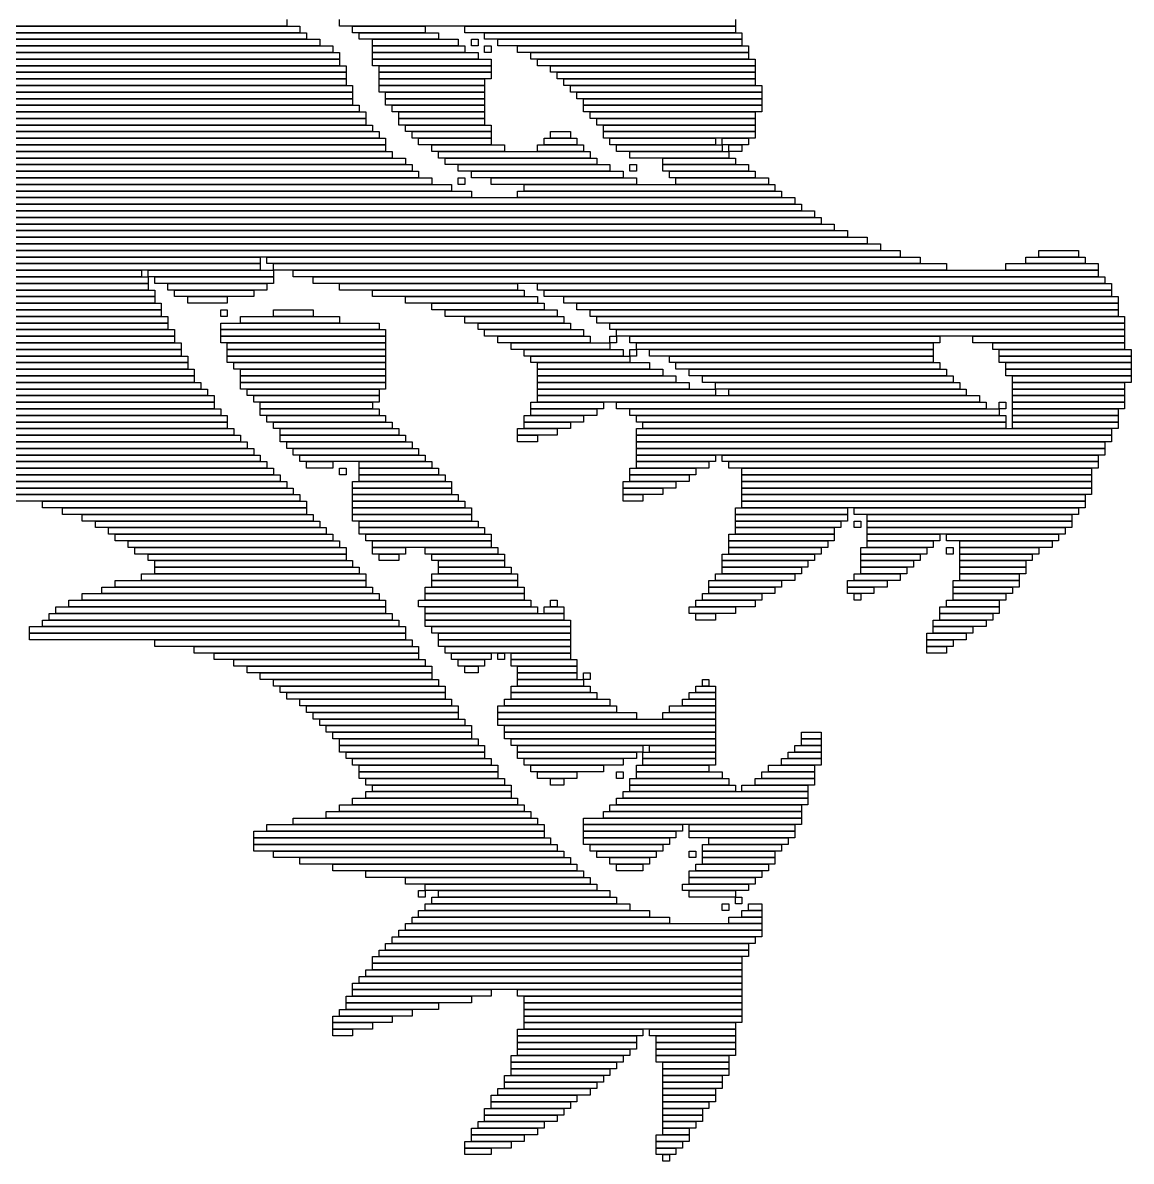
# Model space of a CAD drawing. Extents: x 343 to 660, y 321 to 684.
# Drawn here: x 492 to 660, y 341 to 513.5 of the extents above; entities that cross this region are included whole.
import ezdxf

# ---------------------------------------------------------------- set-up
doc = ezdxf.new("R2010")
doc.units = 0

msp = doc.modelspace()

# ---------------------------------------------------------------- linework, layer by layer
for p, q in [((532, 513), (442, 513)), ((446, 513), (534, 513)), ((532, 514), (532, 513)), ((534, 513), (534, 512)), ((540, 513), (540, 514)), ((600, 513), (540, 513)), ((542, 513), (553, 513)), ((542, 512), (542, 513)), ((553, 513), (553, 512)), ((559, 513), (600, 513)), ((559, 512), (559, 513)), ((600, 514), (600, 513)), ((600, 513), (600, 512)), ((534, 512), (446, 512)), ((450, 512), (535, 512)), ((535, 511), (450, 511)), ((454, 511), (537, 511)), ((535, 512), (535, 511)), ((537, 511), (537, 510)), ((553, 512), (542, 512)), ((543, 512), (555, 512)), ((543, 511), (543, 512)), ((555, 511), (543, 511)), ((545, 511), (558, 511)), ((545, 510), (545, 511)), ((555, 512), (555, 511)), ((558, 511), (558, 510)), ((600, 512), (559, 512)), ((560, 511), (561, 511)), ((560, 510), (560, 511)), ((561, 511), (561, 510)), ((562, 512), (601, 512)), ((562, 511), (562, 512)), ((601, 511), (562, 511)), ((564, 511), (601, 511)), ((564, 510), (564, 511)), ((601, 512), (601, 511)), ((601, 511), (601, 510)), ((537, 510), (454, 510)), ((457, 510), (539, 510)), ((539, 509), (457, 509)), ((460, 509), (540, 509)), ((539, 510), (539, 509)), ((540, 509), (540, 508)), ((558, 510), (545, 510)), ((545, 510), (559, 510)), ((545, 509), (545, 510)), ((559, 509), (545, 509)), ((545, 509), (561, 509)), ((545, 508), (545, 509)), ((559, 510), (559, 509)), ((561, 510), (560, 510)), ((561, 509), (561, 508)), ((562, 510), (563, 510)), ((562, 509), (562, 510)), ((563, 509), (562, 509)), ((563, 510), (563, 509)), ((601, 510), (564, 510)), ((567, 510), (602, 510)), ((567, 509), (567, 510)), ((602, 509), (567, 509)), ((569, 509), (602, 509)), ((569, 508), (569, 509)), ((602, 510), (602, 509)), ((602, 509), (602, 508)), ((540, 508), (460, 508)), ((463, 508), (540, 508)), ((540, 508), (540, 507)), ((561, 508), (545, 508)), ((545, 508), (563, 508)), ((545, 507), (545, 508)), ((563, 508), (563, 507)), ((602, 508), (569, 508)), ((570, 508), (603, 508)), ((570, 507), (570, 508)), ((603, 508), (603, 507)), ((540, 507), (463, 507)), ((465, 507), (541, 507)), ((541, 506), (465, 506)), ((467, 506), (541, 506)), ((541, 507), (541, 506)), ((541, 506), (541, 505)), ((563, 507), (545, 507)), ((546, 507), (563, 507)), ((546, 506), (546, 507)), ((563, 506), (546, 506)), ((546, 506), (563, 506)), ((546, 505), (546, 506)), ((563, 507), (563, 506)), ((563, 506), (563, 505)), ((603, 507), (570, 507)), ((572, 507), (603, 507)), ((572, 506), (572, 507)), ((603, 506), (572, 506)), ((573, 506), (603, 506)), ((573, 505), (573, 506)), ((603, 507), (603, 506)), ((603, 506), (603, 505)), ((541, 505), (467, 505)), ((469, 505), (541, 505)), ((541, 504), (469, 504)), ((470, 504), (542, 504)), ((541, 505), (541, 504)), ((542, 504), (542, 503)), ((563, 505), (546, 505)), ((546, 505), (562, 505)), ((546, 504), (546, 505)), ((562, 504), (546, 504)), ((546, 504), (562, 504)), ((546, 503), (546, 504)), ((562, 505), (562, 504)), ((562, 504), (562, 503)), ((603, 505), (573, 505)), ((574, 505), (603, 505)), ((574, 504), (574, 505)), ((603, 504), (574, 504)), ((575, 504), (604, 504)), ((575, 503), (575, 504)), ((603, 505), (603, 504)), ((604, 504), (604, 503)), ((542, 503), (470, 503)), ((472, 503), (542, 503)), ((542, 502), (472, 502)), ((473, 502), (542, 502)), ((542, 503), (542, 502)), ((542, 502), (542, 501)), ((562, 503), (546, 503)), ((547, 503), (562, 503)), ((547, 502), (547, 503)), ((562, 502), (547, 502)), ((547, 502), (562, 502)), ((547, 501), (547, 502)), ((562, 503), (562, 502)), ((562, 502), (562, 501)), ((604, 503), (575, 503)), ((576, 503), (604, 503)), ((576, 502), (576, 503)), ((604, 502), (576, 502)), ((577, 502), (604, 502)), ((577, 501), (577, 502)), ((604, 503), (604, 502)), ((604, 502), (604, 501)), ((452, 501), (543, 501)), ((542, 501), (473, 501)), ((543, 501), (543, 500)), ((562, 501), (547, 501)), ((548, 501), (562, 501)), ((548, 500), (548, 501)), ((562, 501), (562, 500)), ((604, 501), (577, 501)), ((577, 501), (604, 501)), ((577, 500), (577, 501)), ((604, 501), (604, 500)), ((444, 499), (544, 499)), ((447, 500), (544, 500)), ((544, 499), (447, 499)), ((543, 500), (452, 500)), ((544, 500), (544, 499)), ((544, 499), (544, 498)), ((562, 500), (548, 500)), ((549, 500), (562, 500)), ((549, 499), (549, 500)), ((562, 499), (549, 499)), ((549, 499), (562, 499)), ((549, 498), (549, 499)), ((562, 500), (562, 499)), ((562, 499), (562, 498)), ((604, 500), (577, 500)), ((578, 500), (603, 500)), ((578, 499), (578, 500)), ((603, 499), (578, 499)), ((579, 499), (603, 499)), ((579, 498), (579, 499)), ((603, 500), (603, 499)), ((603, 499), (603, 498)), ((417, 497), (546, 497)), ((436, 498), (545, 498)), ((545, 497), (436, 497)), ((544, 498), (444, 498)), ((545, 498), (545, 497)), ((546, 497), (546, 496)), ((562, 498), (549, 498)), ((550, 498), (563, 498)), ((550, 497), (550, 498)), ((563, 497), (550, 497)), ((551, 497), (563, 497)), ((551, 496), (551, 497)), ((563, 498), (563, 497)), ((563, 497), (563, 496)), ((572, 497), (575, 497)), ((572, 496), (572, 497)), ((575, 497), (575, 496)), ((603, 498), (579, 498)), ((580, 498), (603, 498)), ((580, 497), (580, 498)), ((603, 497), (580, 497)), ((580, 497), (603, 497)), ((580, 496), (580, 497)), ((603, 498), (603, 497)), ((603, 497), (603, 496)), ((546, 496), (417, 496)), ((417, 496), (547, 496)), ((547, 496), (547, 495)), ((563, 496), (551, 496)), ((552, 496), (563, 496)), ((552, 495), (552, 496)), ((563, 496), (563, 495)), ((571, 496), (576, 496)), ((571, 495), (571, 496)), ((575, 496), (572, 496)), ((576, 496), (576, 495)), ((603, 496), (580, 496)), ((581, 496), (597, 496)), ((581, 495), (581, 496)), ((597, 496), (597, 495)), ((598, 496), (602, 496)), ((598, 495), (598, 496)), ((602, 496), (602, 495)), ((547, 495), (417, 495)), ((418, 495), (547, 495)), ((547, 494), (418, 494)), ((420, 494), (548, 494)), ((547, 495), (547, 494)), ((548, 494), (548, 493)), ((563, 495), (552, 495)), ((554, 495), (565, 495)), ((554, 494), (554, 495)), ((565, 494), (554, 494)), ((555, 494), (578, 494)), ((555, 493), (555, 494)), ((565, 495), (565, 494)), ((570, 495), (577, 495)), ((570, 494), (570, 495)), ((577, 494), (570, 494)), ((576, 495), (571, 495)), ((577, 495), (577, 494)), ((578, 494), (578, 493)), ((597, 495), (581, 495)), ((582, 495), (598, 495)), ((582, 494), (582, 495)), ((598, 494), (582, 494)), ((584, 494), (599, 494)), ((584, 493), (584, 494)), ((602, 495), (598, 495)), ((598, 495), (598, 494)), ((599, 495), (601, 495)), ((599, 494), (599, 495)), ((601, 494), (599, 494)), ((599, 494), (599, 493)), ((601, 495), (601, 494)), ((548, 493), (420, 493)), ((423, 493), (550, 493)), ((550, 492), (423, 492)), ((425, 492), (551, 492)), ((550, 493), (550, 492)), ((551, 492), (551, 491)), ((578, 493), (555, 493)), ((556, 493), (579, 493)), ((556, 492), (556, 493)), ((579, 492), (556, 492)), ((558, 492), (581, 492)), ((558, 491), (558, 492)), ((579, 493), (579, 492)), ((581, 492), (581, 491)), ((599, 493), (584, 493)), ((584, 492), (585, 492)), ((584, 491), (584, 492)), ((585, 492), (585, 491)), ((589, 493), (600, 493)), ((589, 492), (589, 493)), ((600, 492), (589, 492)), ((589, 492), (602, 492)), ((589, 491), (589, 492)), ((600, 493), (600, 492)), ((602, 492), (602, 491)), ((551, 491), (425, 491)), ((427, 491), (552, 491)), ((552, 490), (427, 490)), ((429, 490), (554, 490)), ((552, 491), (552, 490)), ((554, 490), (554, 489)), ((581, 491), (558, 491)), ((558, 490), (559, 490)), ((558, 489), (558, 490)), ((559, 490), (559, 489)), ((560, 491), (583, 491)), ((560, 490), (560, 491)), ((583, 490), (560, 490)), ((563, 490), (585, 490)), ((563, 489), (563, 490)), ((583, 491), (583, 490)), ((585, 491), (584, 491)), ((585, 490), (585, 489)), ((602, 491), (589, 491)), ((590, 491), (603, 491)), ((590, 490), (590, 491)), ((603, 490), (590, 490)), ((591, 490), (605, 490)), ((591, 489), (591, 490)), ((603, 491), (603, 490)), ((605, 490), (605, 489)), ((554, 489), (429, 489)), ((431, 489), (557, 489)), ((557, 489), (557, 488)), ((559, 489), (558, 489)), ((585, 489), (563, 489)), ((568, 489), (606, 489)), ((568, 488), (568, 489)), ((605, 489), (591, 489)), ((606, 489), (606, 488)), ((557, 488), (431, 488)), ((434, 488), (560, 488)), ((560, 487), (434, 487)), ((438, 487), (609, 487)), ((560, 488), (560, 487)), ((567, 488), (607, 488)), ((567, 487), (567, 488)), ((607, 487), (567, 487)), ((606, 488), (568, 488)), ((607, 488), (607, 487)), ((609, 487), (609, 486)), ((609, 486), (438, 486)), ((442, 486), (610, 486)), ((610, 485), (442, 485)), ((457, 485), (612, 485)), ((610, 486), (610, 485)), ((612, 485), (612, 484)), ((612, 484), (457, 484)), ((464, 484), (613, 484)), ((613, 483), (464, 483)), ((467, 483), (615, 483)), ((613, 484), (613, 483)), ((615, 483), (615, 482)), ((615, 482), (467, 482)), ((469, 482), (617, 482)), ((617, 482), (617, 481)), ((617, 481), (469, 481)), ((471, 481), (620, 481)), ((620, 480), (471, 480)), ((473, 480), (622, 480)), ((620, 481), (620, 480)), ((622, 480), (622, 479)), ((464, 478), (528, 478)), ((470, 479), (625, 479)), ((625, 478), (470, 478)), ((622, 479), (473, 479)), ((528, 478), (528, 477)), ((529, 478), (628, 478)), ((529, 477), (529, 478)), ((625, 479), (625, 478)), ((628, 478), (628, 477)), ((644, 478), (653, 478)), ((644, 477), (644, 478)), ((646, 479), (652, 479)), ((646, 478), (646, 479)), ((652, 478), (646, 478)), ((652, 479), (652, 478)), ((653, 478), (653, 477)), ((462, 477), (528, 477)), ((528, 477), (464, 477)), ((528, 477), (528, 476)), ((628, 477), (529, 477)), ((530, 477), (632, 477)), ((530, 476), (530, 477)), ((632, 477), (632, 476)), ((641, 477), (655, 477)), ((641, 476), (641, 477)), ((653, 477), (644, 477)), ((655, 477), (655, 476)), ((454, 475), (511, 475)), ((458, 476), (510, 476)), ((510, 475), (458, 475)), ((528, 476), (462, 476)), ((510, 476), (510, 475)), ((511, 476), (530, 476)), ((511, 475), (511, 476)), ((530, 475), (511, 475)), ((511, 475), (511, 474)), ((512, 475), (530, 475)), ((512, 474), (512, 475)), ((632, 476), (530, 476)), ((530, 476), (530, 475)), ((530, 475), (530, 474)), ((533, 476), (655, 476)), ((533, 475), (533, 476)), ((655, 475), (533, 475)), ((536, 475), (656, 475)), ((536, 474), (536, 475)), ((655, 476), (641, 476)), ((655, 476), (655, 475)), ((656, 475), (656, 474)), ((449, 473), (512, 473)), ((451, 474), (511, 474)), ((511, 473), (451, 473)), ((511, 474), (454, 474)), ((511, 474), (511, 473)), ((530, 474), (512, 474)), ((512, 473), (512, 472)), ((514, 474), (529, 474)), ((514, 473), (514, 474)), ((529, 473), (514, 473)), ((515, 473), (527, 473)), ((515, 472), (515, 473)), ((527, 473), (527, 472)), ((529, 474), (529, 473)), ((656, 474), (536, 474)), ((540, 474), (567, 474)), ((540, 473), (540, 474)), ((567, 473), (540, 473)), ((545, 473), (568, 473)), ((545, 472), (545, 473)), ((567, 474), (567, 473)), ((568, 473), (568, 472)), ((570, 474), (657, 474)), ((570, 473), (570, 474)), ((657, 473), (570, 473)), ((571, 473), (657, 473)), ((571, 472), (571, 473)), ((657, 474), (657, 473)), ((657, 473), (657, 472)), ((446, 471), (513, 471)), ((448, 472), (512, 472)), ((512, 471), (448, 471)), ((512, 472), (449, 472)), ((512, 472), (512, 471)), ((513, 471), (513, 470)), ((527, 472), (515, 472)), ((517, 472), (523, 472)), ((517, 471), (517, 472)), ((523, 471), (517, 471)), ((523, 472), (523, 471)), ((568, 472), (545, 472)), ((550, 472), (570, 472)), ((550, 471), (550, 472)), ((570, 471), (550, 471)), ((554, 471), (571, 471)), ((554, 470), (554, 471)), ((570, 472), (570, 471)), ((657, 472), (571, 472)), ((571, 471), (571, 470)), ((574, 472), (658, 472)), ((574, 471), (574, 472)), ((658, 471), (574, 471)), ((576, 471), (658, 471)), ((576, 470), (576, 471)), ((658, 472), (658, 471)), ((658, 471), (658, 470)), ((444, 470), (513, 470)), ((513, 470), (446, 470)), ((513, 470), (513, 469)), ((522, 470), (523, 470)), ((522, 469), (522, 470)), ((523, 470), (523, 469)), ((530, 470), (536, 470)), ((530, 469), (530, 470)), ((536, 470), (536, 469)), ((571, 470), (554, 470)), ((556, 470), (573, 470)), ((556, 469), (556, 470)), ((573, 470), (573, 469)), ((658, 470), (576, 470)), ((578, 470), (658, 470)), ((578, 469), (578, 470)), ((658, 470), (658, 469)), ((441, 468), (514, 468)), ((443, 469), (514, 469)), ((514, 468), (443, 468)), ((513, 469), (444, 469)), ((514, 469), (514, 468)), ((514, 468), (514, 467)), ((523, 469), (522, 469)), ((522, 468), (546, 468)), ((522, 467), (522, 468)), ((525, 469), (540, 469)), ((525, 468), (525, 469)), ((540, 468), (525, 468)), ((536, 469), (530, 469)), ((540, 469), (540, 468)), ((546, 468), (546, 467)), ((573, 469), (556, 469)), ((559, 469), (574, 469)), ((559, 468), (559, 469)), ((574, 468), (559, 468)), ((561, 468), (575, 468)), ((561, 467), (561, 468)), ((574, 469), (574, 468)), ((575, 468), (575, 467)), ((658, 469), (578, 469)), ((579, 469), (659, 469)), ((579, 468), (579, 469)), ((659, 468), (579, 468)), ((581, 468), (659, 468)), ((581, 467), (581, 468)), ((659, 469), (659, 468)), ((659, 468), (659, 467)), ((439, 466), (515, 466)), ((440, 467), (515, 467)), ((515, 466), (440, 466)), ((514, 467), (441, 467)), ((515, 467), (515, 466)), ((515, 466), (515, 465)), ((546, 467), (522, 467)), ((522, 467), (547, 467)), ((522, 466), (522, 467)), ((547, 466), (522, 466)), ((522, 466), (547, 466)), ((522, 465), (522, 466)), ((547, 467), (547, 466)), ((547, 466), (547, 465)), ((575, 467), (561, 467)), ((562, 467), (577, 467)), ((562, 466), (562, 467)), ((577, 466), (562, 466)), ((564, 466), (578, 466)), ((564, 465), (564, 466)), ((577, 467), (577, 466)), ((578, 466), (578, 465)), ((659, 467), (581, 467)), ((581, 466), (582, 466)), ((581, 465), (581, 466)), ((582, 467), (659, 467)), ((582, 466), (582, 467)), ((659, 466), (582, 466)), ((582, 466), (582, 465)), ((584, 466), (631, 466)), ((584, 465), (584, 466)), ((631, 466), (631, 465)), ((636, 466), (659, 466)), ((636, 465), (636, 466)), ((659, 467), (659, 466)), ((659, 466), (659, 465)), ((438, 465), (516, 465)), ((515, 465), (439, 465)), ((516, 465), (516, 464)), ((547, 465), (522, 465)), ((523, 465), (547, 465)), ((523, 464), (523, 465)), ((547, 465), (547, 464)), ((578, 465), (564, 465)), ((566, 465), (581, 465)), ((566, 464), (566, 465)), ((582, 465), (581, 465)), ((581, 465), (581, 464)), ((631, 465), (584, 465)), ((585, 465), (630, 465)), ((585, 464), (585, 465)), ((630, 465), (630, 464)), ((659, 465), (636, 465)), ((639, 465), (659, 465)), ((639, 464), (639, 465)), ((659, 465), (659, 464)), ((437, 464), (516, 464)), ((516, 463), (437, 463)), ((516, 464), (438, 464)), ((464, 463), (517, 463)), ((516, 464), (516, 463)), ((517, 463), (517, 462)), ((547, 464), (523, 464)), ((523, 464), (547, 464)), ((523, 463), (523, 464)), ((547, 463), (523, 463)), ((523, 463), (547, 463)), ((523, 462), (523, 463)), ((547, 464), (547, 463)), ((547, 463), (547, 462)), ((581, 464), (566, 464)), ((568, 464), (583, 464)), ((568, 463), (568, 464)), ((583, 463), (568, 463)), ((569, 463), (584, 463)), ((569, 462), (569, 463)), ((583, 464), (583, 463)), ((584, 464), (585, 464)), ((584, 463), (584, 464)), ((585, 463), (584, 463)), ((584, 463), (584, 462)), ((630, 464), (585, 464)), ((585, 464), (585, 463)), ((587, 464), (630, 464)), ((587, 463), (587, 464)), ((630, 463), (587, 463)), ((590, 463), (630, 463)), ((590, 462), (590, 463)), ((630, 464), (630, 463)), ((630, 463), (630, 462)), ((659, 464), (639, 464)), ((640, 464), (660, 464)), ((640, 463), (640, 464)), ((660, 463), (640, 463)), ((640, 463), (660, 463)), ((640, 462), (640, 463)), ((660, 464), (660, 463)), ((660, 463), (660, 462)), ((517, 462), (464, 462)), ((471, 462), (517, 462)), ((517, 461), (471, 461)), ((474, 461), (518, 461)), ((517, 462), (517, 461)), ((518, 461), (518, 460)), ((547, 462), (523, 462)), ((524, 462), (547, 462)), ((524, 461), (524, 462)), ((547, 461), (524, 461)), ((525, 461), (547, 461)), ((525, 460), (525, 461)), ((547, 462), (547, 461)), ((547, 461), (547, 460)), ((584, 462), (569, 462)), ((570, 462), (587, 462)), ((570, 461), (570, 462)), ((587, 461), (570, 461)), ((570, 461), (589, 461)), ((570, 460), (570, 461)), ((587, 462), (587, 461)), ((589, 461), (589, 460)), ((630, 462), (590, 462)), ((591, 462), (631, 462)), ((591, 461), (591, 462)), ((631, 461), (591, 461)), ((593, 461), (632, 461)), ((593, 460), (593, 461)), ((631, 462), (631, 461)), ((632, 461), (632, 460)), ((660, 462), (640, 462)), ((641, 462), (660, 462)), ((641, 461), (641, 462)), ((660, 461), (641, 461)), ((641, 461), (660, 461)), ((641, 460), (641, 461)), ((660, 462), (660, 461)), ((660, 461), (660, 460)), ((518, 460), (474, 460)), ((477, 460), (518, 460)), ((518, 459), (477, 459)), ((479, 459), (519, 459)), ((518, 460), (518, 459)), ((519, 459), (519, 458)), ((547, 460), (525, 460)), ((525, 460), (547, 460)), ((525, 459), (525, 460)), ((547, 459), (525, 459)), ((525, 459), (547, 459)), ((525, 458), (525, 459)), ((547, 460), (547, 459)), ((547, 459), (547, 458)), ((589, 460), (570, 460)), ((570, 460), (591, 460)), ((570, 459), (570, 460)), ((591, 459), (570, 459)), ((570, 459), (593, 459)), ((570, 458), (570, 459)), ((591, 460), (591, 459)), ((632, 460), (593, 460)), ((593, 459), (593, 458)), ((595, 460), (633, 460)), ((595, 459), (595, 460)), ((633, 459), (595, 459)), ((597, 459), (634, 459)), ((597, 458), (597, 459)), ((633, 460), (633, 459)), ((634, 459), (634, 458)), ((660, 460), (641, 460)), ((642, 460), (660, 460)), ((642, 459), (642, 460)), ((660, 459), (642, 459)), ((642, 459), (659, 459)), ((642, 458), (642, 459)), ((659, 459), (659, 458)), ((660, 460), (660, 459)), ((519, 458), (479, 458)), ((481, 458), (520, 458)), ((520, 458), (520, 457)), ((547, 458), (525, 458)), ((526, 458), (546, 458)), ((526, 457), (526, 458)), ((546, 458), (546, 457)), ((593, 458), (570, 458)), ((570, 458), (597, 458)), ((570, 457), (570, 458)), ((634, 458), (597, 458)), ((597, 458), (597, 457)), ((599, 458), (635, 458)), ((599, 457), (599, 458)), ((635, 458), (635, 457)), ((659, 458), (642, 458)), ((642, 458), (659, 458)), ((642, 457), (642, 458)), ((659, 458), (659, 457)), ((476, 456), (521, 456)), ((479, 457), (521, 457)), ((521, 456), (479, 456)), ((520, 457), (481, 457)), ((521, 457), (521, 456)), ((521, 456), (521, 455)), ((546, 457), (526, 457)), ((527, 457), (546, 457)), ((527, 456), (527, 457)), ((546, 456), (527, 456)), ((528, 456), (545, 456)), ((528, 455), (528, 456)), ((545, 456), (545, 455)), ((546, 457), (546, 456)), ((569, 456), (580, 456)), ((569, 455), (569, 456)), ((597, 457), (570, 457)), ((570, 457), (637, 457)), ((570, 456), (570, 457)), ((637, 456), (570, 456)), ((580, 456), (580, 455)), ((582, 456), (638, 456)), ((582, 455), (582, 456)), ((635, 457), (599, 457)), ((637, 457), (637, 456)), ((638, 456), (638, 455)), ((640, 456), (641, 456)), ((640, 455), (640, 456)), ((641, 456), (641, 455)), ((659, 457), (642, 457)), ((642, 457), (659, 457)), ((642, 456), (642, 457)), ((659, 456), (642, 456)), ((642, 456), (659, 456)), ((642, 455), (642, 456)), ((659, 457), (659, 456)), ((659, 456), (659, 455)), ((473, 454), (523, 454)), ((475, 455), (522, 455)), ((522, 454), (475, 454)), ((521, 455), (476, 455)), ((522, 455), (522, 454)), ((523, 454), (523, 453)), ((545, 455), (528, 455)), ((528, 455), (546, 455)), ((528, 454), (528, 455)), ((546, 454), (528, 454)), ((529, 454), (547, 454)), ((529, 453), (529, 454)), ((546, 455), (546, 454)), ((547, 454), (547, 453)), ((568, 454), (577, 454)), ((568, 453), (568, 454)), ((580, 455), (569, 455)), ((569, 455), (579, 455)), ((569, 454), (569, 455)), ((579, 454), (569, 454)), ((577, 454), (577, 453)), ((579, 455), (579, 454)), ((638, 455), (582, 455)), ((584, 455), (640, 455)), ((584, 454), (584, 455)), ((640, 454), (584, 454)), ((585, 454), (641, 454)), ((585, 453), (585, 454)), ((641, 455), (640, 455)), ((640, 455), (640, 454)), ((641, 454), (641, 453)), ((659, 455), (642, 455)), ((642, 455), (658, 455)), ((642, 454), (642, 455)), ((658, 454), (642, 454)), ((642, 454), (658, 454)), ((642, 453), (642, 454)), ((658, 455), (658, 454)), ((658, 454), (658, 453)), ((470, 452), (524, 452)), ((472, 453), (523, 453)), ((523, 452), (472, 452)), ((523, 453), (473, 453)), ((523, 453), (523, 452)), ((524, 452), (524, 451)), ((547, 453), (529, 453)), ((530, 453), (548, 453)), ((530, 452), (530, 453)), ((548, 452), (530, 452)), ((531, 452), (549, 452)), ((531, 451), (531, 452)), ((548, 453), (548, 452)), ((549, 452), (549, 451)), ((567, 452), (573, 452)), ((567, 451), (567, 452)), ((577, 453), (568, 453)), ((568, 453), (575, 453)), ((568, 452), (568, 453)), ((575, 452), (568, 452)), ((573, 452), (573, 451)), ((575, 453), (575, 452)), ((641, 453), (585, 453)), ((585, 452), (657, 452)), ((585, 451), (585, 452)), ((586, 453), (641, 453)), ((586, 452), (586, 453)), ((641, 452), (586, 452)), ((641, 453), (641, 452)), ((658, 453), (642, 453)), ((642, 453), (658, 453)), ((642, 452), (642, 453)), ((658, 452), (642, 452)), ((657, 452), (657, 451)), ((658, 453), (658, 452)), ((469, 451), (525, 451)), ((524, 451), (470, 451)), ((525, 451), (525, 450)), ((549, 451), (531, 451)), ((531, 451), (550, 451)), ((531, 450), (531, 451)), ((550, 451), (550, 450)), ((573, 451), (567, 451)), ((567, 451), (570, 451)), ((567, 450), (567, 451)), ((570, 451), (570, 450)), ((657, 451), (585, 451)), ((585, 451), (657, 451)), ((585, 450), (585, 451)), ((657, 451), (657, 450)), ((466, 449), (527, 449)), ((467, 450), (526, 450)), ((526, 449), (467, 449)), ((525, 450), (469, 450)), ((526, 450), (526, 449)), ((527, 449), (527, 448)), ((550, 450), (531, 450)), ((532, 450), (551, 450)), ((532, 449), (532, 450)), ((551, 449), (532, 449)), ((533, 449), (552, 449)), ((533, 448), (533, 449)), ((551, 450), (551, 449)), ((552, 449), (552, 448)), ((570, 450), (567, 450)), ((657, 450), (585, 450)), ((585, 450), (656, 450)), ((585, 449), (585, 450)), ((656, 449), (585, 449)), ((585, 449), (656, 449)), ((585, 448), (585, 449)), ((656, 450), (656, 449)), ((656, 449), (656, 448)), ((465, 448), (528, 448)), ((528, 447), (465, 447)), ((465, 447), (529, 447)), ((527, 448), (466, 448)), ((528, 448), (528, 447)), ((529, 447), (529, 446)), ((552, 448), (533, 448)), ((534, 448), (553, 448)), ((534, 447), (534, 448)), ((553, 447), (534, 447)), ((535, 447), (539, 447)), ((535, 446), (535, 447)), ((539, 447), (539, 446)), ((543, 447), (554, 447)), ((543, 446), (543, 447)), ((553, 448), (553, 447)), ((554, 447), (554, 446)), ((656, 448), (585, 448)), ((585, 448), (597, 448)), ((585, 447), (585, 448)), ((597, 447), (585, 447)), ((585, 447), (596, 447)), ((585, 446), (585, 447)), ((596, 447), (596, 446)), ((597, 448), (597, 447)), ((598, 448), (655, 448)), ((598, 447), (598, 448)), ((655, 447), (598, 447)), ((599, 447), (655, 447)), ((599, 446), (599, 447)), ((655, 448), (655, 447)), ((655, 447), (655, 446)), ((464, 446), (530, 446)), ((529, 446), (465, 446)), ((530, 446), (530, 445)), ((539, 446), (535, 446)), ((540, 446), (541, 446)), ((540, 445), (540, 446)), ((541, 446), (541, 445)), ((554, 446), (543, 446)), ((543, 446), (555, 446)), ((543, 445), (543, 446)), ((555, 446), (555, 445)), ((584, 446), (594, 446)), ((584, 445), (584, 446)), ((596, 446), (585, 446)), ((594, 446), (594, 445)), ((655, 446), (599, 446)), ((601, 446), (654, 446)), ((601, 445), (601, 446)), ((654, 446), (654, 445)), ((462, 444), (532, 444)), ((463, 445), (531, 445)), ((531, 444), (463, 444)), ((530, 445), (464, 445)), ((531, 445), (531, 444)), ((532, 444), (532, 443)), ((541, 445), (540, 445)), ((542, 444), (557, 444)), ((542, 443), (542, 444)), ((555, 445), (543, 445)), ((543, 445), (556, 445)), ((543, 444), (543, 445)), ((556, 444), (543, 444)), ((556, 445), (556, 444)), ((557, 444), (557, 443)), ((583, 444), (591, 444)), ((583, 443), (583, 444)), ((594, 445), (584, 445)), ((584, 445), (593, 445)), ((584, 444), (584, 445)), ((593, 444), (584, 444)), ((591, 444), (591, 443)), ((593, 445), (593, 444)), ((654, 445), (601, 445)), ((601, 445), (654, 445)), ((601, 444), (601, 445)), ((654, 444), (601, 444)), ((601, 444), (654, 444)), ((601, 443), (601, 444)), ((654, 445), (654, 444)), ((654, 444), (654, 443)), ((532, 443), (462, 443)), ((462, 443), (533, 443)), ((533, 442), (462, 442)), ((491, 442), (534, 442)), ((533, 443), (533, 442)), ((534, 442), (534, 441)), ((557, 443), (542, 443)), ((542, 443), (557, 443)), ((542, 442), (542, 443)), ((557, 442), (542, 442)), ((542, 442), (558, 442)), ((542, 441), (542, 442)), ((557, 443), (557, 442)), ((558, 442), (558, 441)), ((591, 443), (583, 443)), ((583, 443), (589, 443)), ((583, 442), (583, 443)), ((589, 442), (583, 442)), ((583, 442), (586, 442)), ((583, 441), (583, 442)), ((586, 442), (586, 441)), ((589, 443), (589, 442)), ((654, 443), (601, 443)), ((601, 443), (654, 443)), ((601, 442), (601, 443)), ((654, 442), (601, 442)), ((601, 442), (653, 442)), ((601, 441), (601, 442)), ((653, 442), (653, 441)), ((654, 443), (654, 442)), ((534, 441), (491, 441)), ((495, 441), (535, 441)), ((495, 440), (495, 441)), ((535, 440), (495, 440)), ((498, 440), (535, 440)), ((498, 439), (498, 440)), ((535, 441), (535, 440)), ((535, 440), (535, 439)), ((558, 441), (542, 441)), ((542, 441), (559, 441)), ((542, 440), (542, 441)), ((559, 440), (542, 440)), ((542, 440), (560, 440)), ((542, 439), (542, 440)), ((559, 441), (559, 440)), ((560, 440), (560, 439)), ((586, 441), (583, 441)), ((600, 440), (617, 440)), ((600, 439), (600, 440)), ((653, 441), (601, 441)), ((601, 441), (653, 441)), ((601, 440), (601, 441)), ((653, 440), (601, 440)), ((617, 440), (617, 439)), ((618, 440), (652, 440)), ((618, 439), (618, 440)), ((652, 440), (652, 439)), ((653, 441), (653, 440)), ((535, 439), (498, 439)), ((501, 439), (536, 439)), ((501, 438), (501, 439)), ((536, 439), (536, 438)), ((560, 439), (542, 439)), ((542, 439), (560, 439)), ((542, 438), (542, 439)), ((560, 439), (560, 438)), ((617, 439), (600, 439)), ((600, 439), (617, 439)), ((600, 438), (600, 439)), ((617, 439), (617, 438)), ((652, 439), (618, 439)), ((620, 439), (651, 439)), ((620, 438), (620, 439)), ((651, 439), (651, 438)), ((536, 438), (501, 438)), ((503, 438), (537, 438)), ((503, 437), (503, 438)), ((537, 437), (503, 437)), ((505, 437), (538, 437)), ((505, 436), (505, 437)), ((537, 438), (537, 437)), ((538, 437), (538, 436)), ((560, 438), (542, 438)), ((543, 438), (561, 438)), ((543, 437), (543, 438)), ((561, 437), (543, 437)), ((543, 437), (562, 437)), ((543, 436), (543, 437)), ((561, 438), (561, 437)), ((562, 437), (562, 436)), ((617, 438), (600, 438)), ((600, 438), (616, 438)), ((600, 437), (600, 438)), ((616, 437), (600, 437)), ((600, 437), (615, 437)), ((600, 436), (600, 437)), ((615, 437), (615, 436)), ((616, 438), (616, 437)), ((618, 438), (619, 438)), ((618, 437), (618, 438)), ((619, 437), (618, 437)), ((619, 438), (619, 437)), ((651, 438), (620, 438)), ((620, 438), (651, 438)), ((620, 437), (620, 438)), ((651, 437), (620, 437)), ((620, 437), (650, 437)), ((620, 436), (620, 437)), ((650, 437), (650, 436)), ((651, 438), (651, 437)), ((538, 436), (505, 436)), ((506, 436), (539, 436)), ((506, 435), (506, 436)), ((539, 435), (506, 435)), ((508, 435), (540, 435)), ((508, 434), (508, 435)), ((539, 436), (539, 435)), ((540, 435), (540, 434)), ((562, 436), (543, 436)), ((544, 436), (563, 436)), ((544, 435), (544, 436)), ((563, 435), (544, 435)), ((545, 435), (563, 435)), ((545, 434), (545, 435)), ((563, 436), (563, 435)), ((563, 435), (563, 434)), ((599, 436), (615, 436)), ((599, 435), (599, 436)), ((615, 435), (599, 435)), ((599, 435), (614, 435)), ((599, 434), (599, 435)), ((615, 436), (600, 436)), ((614, 435), (614, 434)), ((615, 436), (615, 435)), ((650, 436), (620, 436)), ((620, 436), (631, 436)), ((620, 435), (620, 436)), ((631, 435), (620, 435)), ((620, 435), (630, 435)), ((620, 434), (620, 435)), ((630, 435), (630, 434)), ((631, 436), (631, 435)), ((632, 436), (649, 436)), ((632, 435), (632, 436)), ((649, 435), (632, 435)), ((634, 435), (648, 435)), ((634, 434), (634, 435)), ((648, 435), (648, 434)), ((649, 436), (649, 435)), ((540, 434), (508, 434)), ((509, 434), (541, 434)), ((509, 433), (509, 434)), ((541, 433), (509, 433)), ((511, 433), (541, 433)), ((511, 432), (511, 433)), ((541, 434), (541, 433)), ((541, 433), (541, 432)), ((563, 434), (545, 434)), ((545, 434), (550, 434)), ((545, 433), (545, 434)), ((550, 433), (545, 433)), ((546, 433), (549, 433)), ((546, 432), (546, 433)), ((549, 433), (549, 432)), ((550, 434), (550, 433)), ((553, 434), (564, 434)), ((553, 433), (553, 434)), ((564, 433), (553, 433)), ((554, 433), (565, 433)), ((554, 432), (554, 433)), ((564, 434), (564, 433)), ((565, 433), (565, 432)), ((598, 433), (612, 433)), ((598, 432), (598, 433)), ((614, 434), (599, 434)), ((599, 434), (613, 434)), ((599, 433), (599, 434)), ((613, 433), (599, 433)), ((612, 433), (612, 432)), ((613, 434), (613, 433)), ((619, 434), (629, 434)), ((619, 433), (619, 434)), ((629, 433), (619, 433)), ((619, 433), (628, 433)), ((619, 432), (619, 433)), ((630, 434), (620, 434)), ((628, 433), (628, 432)), ((629, 434), (629, 433)), ((632, 434), (633, 434)), ((632, 433), (632, 434)), ((633, 433), (632, 433)), ((633, 434), (633, 433)), ((648, 434), (634, 434)), ((634, 434), (646, 434)), ((634, 433), (634, 434)), ((646, 433), (634, 433)), ((634, 433), (645, 433)), ((634, 432), (634, 433)), ((645, 433), (645, 432)), ((646, 434), (646, 433)), ((541, 432), (511, 432)), ((512, 432), (542, 432)), ((512, 431), (512, 432)), ((542, 432), (542, 431)), ((549, 432), (546, 432)), ((565, 432), (554, 432)), ((555, 432), (565, 432)), ((555, 431), (555, 432)), ((565, 432), (565, 431)), ((612, 432), (598, 432)), ((598, 432), (611, 432)), ((598, 431), (598, 432)), ((611, 432), (611, 431)), ((628, 432), (619, 432)), ((619, 432), (627, 432)), ((619, 431), (619, 432)), ((627, 432), (627, 431)), ((645, 432), (634, 432)), ((634, 432), (644, 432)), ((634, 431), (634, 432)), ((644, 432), (644, 431)), ((510, 430), (544, 430)), ((510, 429), (510, 430)), ((542, 431), (512, 431)), ((512, 431), (543, 431)), ((512, 430), (512, 431)), ((543, 430), (512, 430)), ((543, 431), (543, 430)), ((544, 430), (544, 429)), ((554, 430), (567, 430)), ((554, 429), (554, 430)), ((565, 431), (555, 431)), ((555, 431), (566, 431)), ((555, 430), (555, 431)), ((566, 430), (555, 430)), ((566, 431), (566, 430)), ((567, 430), (567, 429)), ((597, 430), (609, 430)), ((597, 429), (597, 430)), ((611, 431), (598, 431)), ((598, 431), (610, 431)), ((598, 430), (598, 431)), ((610, 430), (598, 430)), ((609, 430), (609, 429)), ((610, 431), (610, 430)), ((618, 430), (625, 430)), ((618, 429), (618, 430)), ((627, 431), (619, 431)), ((619, 431), (626, 431)), ((619, 430), (619, 431)), ((626, 430), (619, 430)), ((625, 430), (625, 429)), ((626, 431), (626, 430)), ((644, 431), (634, 431)), ((634, 431), (644, 431)), ((634, 430), (634, 431)), ((644, 430), (634, 430)), ((634, 430), (643, 430)), ((634, 429), (634, 430)), ((643, 430), (643, 429)), ((644, 431), (644, 430)), ((504, 428), (545, 428)), ((504, 427), (504, 428)), ((506, 429), (544, 429)), ((506, 428), (506, 429)), ((544, 428), (506, 428)), ((544, 429), (510, 429)), ((544, 429), (544, 428)), ((545, 428), (545, 427)), ((553, 428), (568, 428)), ((553, 427), (553, 428)), ((567, 429), (554, 429)), ((554, 429), (567, 429)), ((554, 428), (554, 429)), ((567, 428), (554, 428)), ((567, 429), (567, 428)), ((568, 428), (568, 427)), ((596, 429), (607, 429)), ((596, 428), (596, 429)), ((607, 428), (596, 428)), ((596, 428), (606, 428)), ((596, 427), (596, 428)), ((609, 429), (597, 429)), ((606, 428), (606, 427)), ((607, 429), (607, 428)), ((617, 429), (623, 429)), ((617, 428), (617, 429)), ((623, 428), (617, 428)), ((617, 428), (621, 428)), ((617, 427), (617, 428)), ((625, 429), (618, 429)), ((621, 428), (621, 427)), ((623, 429), (623, 428)), ((633, 429), (643, 429)), ((633, 428), (633, 429)), ((643, 428), (633, 428)), ((633, 428), (642, 428)), ((633, 427), (633, 428)), ((643, 429), (634, 429)), ((642, 428), (642, 427)), ((643, 429), (643, 428)), ((501, 427), (546, 427)), ((501, 426), (501, 427)), ((545, 427), (504, 427)), ((546, 427), (546, 426)), ((568, 427), (553, 427)), ((553, 427), (568, 427)), ((553, 426), (553, 427)), ((568, 427), (568, 426)), ((595, 427), (604, 427)), ((595, 426), (595, 427)), ((606, 427), (596, 427)), ((604, 427), (604, 426)), ((621, 427), (617, 427)), ((618, 427), (619, 427)), ((618, 426), (618, 427)), ((619, 427), (619, 426)), ((642, 427), (633, 427)), ((633, 427), (641, 427)), ((633, 426), (633, 427)), ((641, 427), (641, 426)), ((497, 425), (547, 425)), ((497, 424), (497, 425)), ((499, 426), (547, 426)), ((499, 425), (499, 426)), ((547, 425), (499, 425)), ((546, 426), (501, 426)), ((547, 426), (547, 425)), ((547, 425), (547, 424)), ((552, 426), (569, 426)), ((552, 425), (552, 426)), ((569, 425), (552, 425)), ((568, 426), (553, 426)), ((553, 425), (570, 425)), ((553, 424), (553, 425)), ((569, 426), (569, 425)), ((570, 425), (570, 424)), ((571, 425), (574, 425)), ((571, 424), (571, 425)), ((572, 426), (573, 426)), ((572, 425), (572, 426)), ((573, 425), (572, 425)), ((573, 426), (573, 425)), ((574, 425), (574, 424)), ((593, 425), (600, 425)), ((593, 424), (593, 425)), ((594, 426), (603, 426)), ((594, 425), (594, 426)), ((603, 425), (594, 425)), ((604, 426), (595, 426)), ((600, 425), (600, 424)), ((603, 426), (603, 425)), ((619, 426), (618, 426)), ((631, 425), (640, 425)), ((631, 424), (631, 425)), ((632, 426), (640, 426)), ((632, 425), (632, 426)), ((640, 425), (632, 425)), ((641, 426), (633, 426)), ((640, 426), (640, 425)), ((640, 425), (640, 424)), ((495, 423), (549, 423)), ((495, 422), (495, 423)), ((496, 424), (548, 424)), ((496, 423), (496, 424)), ((548, 423), (496, 423)), ((547, 424), (497, 424)), ((548, 424), (548, 423)), ((549, 423), (549, 422)), ((570, 424), (553, 424)), ((553, 424), (574, 424)), ((553, 423), (553, 424)), ((574, 423), (553, 423)), ((553, 423), (575, 423)), ((553, 422), (553, 423)), ((574, 424), (571, 424)), ((574, 424), (574, 423)), ((575, 423), (575, 422)), ((600, 424), (593, 424)), ((594, 424), (597, 424)), ((594, 423), (594, 424)), ((597, 423), (594, 423)), ((597, 424), (597, 423)), ((630, 423), (638, 423)), ((630, 422), (630, 423)), ((640, 424), (631, 424)), ((631, 424), (639, 424)), ((631, 423), (631, 424)), ((639, 423), (631, 423)), ((638, 423), (638, 422)), ((639, 424), (639, 423)), ((493, 422), (550, 422)), ((493, 421), (493, 422)), ((550, 421), (493, 421)), ((493, 421), (550, 421)), ((493, 420), (493, 421)), ((549, 422), (495, 422)), ((550, 422), (550, 421)), ((550, 421), (550, 420)), ((575, 422), (553, 422)), ((554, 422), (575, 422)), ((554, 421), (554, 422)), ((575, 421), (554, 421)), ((555, 421), (575, 421)), ((555, 420), (555, 421)), ((575, 422), (575, 421)), ((575, 421), (575, 420)), ((629, 421), (635, 421)), ((629, 420), (629, 421)), ((638, 422), (630, 422)), ((630, 422), (636, 422)), ((630, 421), (630, 422)), ((636, 421), (630, 421)), ((635, 421), (635, 420)), ((636, 422), (636, 421)), ((550, 420), (493, 420)), ((512, 420), (551, 420)), ((512, 419), (512, 420)), ((551, 420), (551, 419)), ((575, 420), (555, 420)), ((555, 420), (575, 420)), ((555, 419), (555, 420)), ((575, 420), (575, 419)), ((635, 420), (629, 420)), ((629, 420), (633, 420)), ((629, 419), (629, 420)), ((633, 420), (633, 419)), ((551, 419), (512, 419)), ((518, 419), (552, 419)), ((518, 418), (518, 419)), ((552, 418), (518, 418)), ((521, 418), (552, 418)), ((521, 417), (521, 418)), ((552, 419), (552, 418)), ((552, 418), (552, 417)), ((575, 419), (555, 419)), ((556, 419), (575, 419)), ((556, 418), (556, 419)), ((575, 418), (556, 418)), ((557, 418), (563, 418)), ((557, 417), (557, 418)), ((563, 418), (563, 417)), ((564, 418), (565, 418)), ((564, 417), (564, 418)), ((565, 418), (565, 417)), ((566, 418), (575, 418)), ((566, 417), (566, 418)), ((575, 419), (575, 418)), ((575, 418), (575, 417)), ((633, 419), (629, 419)), ((629, 419), (632, 419)), ((629, 418), (629, 419)), ((632, 418), (629, 418)), ((632, 419), (632, 418)), ((552, 417), (521, 417)), ((524, 417), (553, 417)), ((524, 416), (524, 417)), ((553, 416), (524, 416)), ((526, 416), (554, 416)), ((526, 415), (526, 416)), ((553, 417), (553, 416)), ((554, 416), (554, 415)), ((563, 417), (557, 417)), ((558, 417), (562, 417)), ((558, 416), (558, 417)), ((562, 416), (558, 416)), ((559, 416), (561, 416)), ((559, 415), (559, 416)), ((561, 416), (561, 415)), ((562, 417), (562, 416)), ((565, 417), (564, 417)), ((575, 417), (566, 417)), ((566, 417), (576, 417)), ((566, 416), (566, 417)), ((576, 416), (566, 416)), ((567, 416), (576, 416)), ((567, 415), (567, 416)), ((576, 417), (576, 416)), ((576, 416), (576, 415)), ((554, 415), (526, 415)), ((528, 415), (554, 415)), ((528, 414), (528, 415)), ((554, 414), (528, 414)), ((530, 414), (555, 414)), ((530, 413), (530, 414)), ((554, 415), (554, 414)), ((555, 414), (555, 413)), ((561, 415), (559, 415)), ((576, 415), (567, 415)), ((567, 415), (576, 415)), ((567, 414), (567, 415)), ((576, 414), (567, 414)), ((567, 414), (577, 414)), ((567, 413), (567, 414)), ((576, 415), (576, 414)), ((577, 415), (578, 415)), ((577, 414), (577, 415)), ((578, 414), (577, 414)), ((577, 414), (577, 413)), ((578, 415), (578, 414)), ((595, 414), (596, 414)), ((595, 413), (595, 414)), ((596, 414), (596, 413)), ((555, 413), (530, 413)), ((531, 413), (556, 413)), ((531, 412), (531, 413)), ((556, 413), (556, 412)), ((566, 413), (578, 413)), ((566, 412), (566, 413)), ((577, 413), (567, 413)), ((578, 413), (578, 412)), ((594, 413), (597, 413)), ((594, 412), (594, 413)), ((596, 413), (595, 413)), ((597, 413), (597, 412)), ((556, 412), (531, 412)), ((532, 412), (556, 412)), ((532, 411), (532, 412)), ((556, 411), (532, 411)), ((534, 411), (557, 411)), ((534, 410), (534, 411)), ((556, 412), (556, 411)), ((557, 411), (557, 410)), ((565, 411), (581, 411)), ((565, 410), (565, 411)), ((578, 412), (566, 412)), ((566, 412), (579, 412)), ((566, 411), (566, 412)), ((579, 411), (566, 411)), ((579, 412), (579, 411)), ((581, 411), (581, 410)), ((592, 411), (597, 411)), ((592, 410), (592, 411)), ((593, 412), (597, 412)), ((593, 411), (593, 412)), ((597, 411), (593, 411)), ((597, 412), (594, 412)), ((597, 412), (597, 411)), ((597, 411), (597, 410)), ((557, 410), (534, 410)), ((535, 410), (558, 410)), ((535, 409), (535, 410)), ((558, 409), (535, 409)), ((536, 409), (558, 409)), ((536, 408), (536, 409)), ((558, 410), (558, 409)), ((558, 409), (558, 408)), ((564, 410), (582, 410)), ((564, 409), (564, 410)), ((582, 409), (564, 409)), ((564, 409), (585, 409)), ((564, 408), (564, 409)), ((581, 410), (565, 410)), ((582, 410), (582, 409)), ((585, 409), (585, 408)), ((589, 409), (597, 409)), ((589, 408), (589, 409)), ((590, 410), (597, 410)), ((590, 409), (590, 410)), ((597, 409), (590, 409)), ((597, 410), (592, 410)), ((597, 410), (597, 409)), ((597, 409), (597, 408)), ((558, 408), (536, 408)), ((537, 408), (559, 408)), ((537, 407), (537, 408)), ((559, 408), (559, 407)), ((585, 408), (564, 408)), ((564, 408), (597, 408)), ((564, 407), (564, 408)), ((597, 408), (589, 408)), ((597, 408), (597, 407)), ((559, 407), (537, 407)), ((538, 407), (560, 407)), ((538, 406), (538, 407)), ((560, 406), (538, 406)), ((539, 406), (560, 406)), ((539, 405), (539, 406)), ((560, 407), (560, 406)), ((560, 406), (560, 405)), ((597, 407), (564, 407)), ((565, 407), (597, 407)), ((565, 406), (565, 407)), ((597, 406), (565, 406)), ((565, 406), (597, 406)), ((565, 405), (565, 406)), ((597, 407), (597, 406)), ((597, 406), (597, 405)), ((610, 406), (613, 406)), ((610, 405), (610, 406)), ((613, 406), (613, 405)), ((560, 405), (539, 405)), ((540, 405), (561, 405)), ((540, 404), (540, 405)), ((561, 404), (540, 404)), ((540, 404), (562, 404)), ((540, 403), (540, 404)), ((561, 405), (561, 404)), ((562, 404), (562, 403)), ((597, 405), (565, 405)), ((566, 405), (597, 405)), ((566, 404), (566, 405)), ((597, 404), (566, 404)), ((567, 404), (586, 404)), ((567, 403), (567, 404)), ((586, 404), (586, 403)), ((587, 404), (597, 404)), ((587, 403), (587, 404)), ((597, 405), (597, 404)), ((597, 404), (597, 403)), ((609, 404), (613, 404)), ((609, 403), (609, 404)), ((613, 405), (610, 405)), ((610, 405), (613, 405)), ((610, 404), (610, 405)), ((613, 404), (610, 404)), ((613, 405), (613, 404)), ((613, 404), (613, 403)), ((562, 403), (540, 403)), ((541, 403), (562, 403)), ((541, 402), (541, 403)), ((562, 402), (541, 402)), ((542, 402), (563, 402)), ((542, 401), (542, 402)), ((562, 403), (562, 402)), ((563, 402), (563, 401)), ((586, 403), (567, 403)), ((567, 403), (585, 403)), ((567, 402), (567, 403)), ((585, 402), (567, 402)), ((568, 402), (583, 402)), ((568, 401), (568, 402)), ((583, 402), (583, 401)), ((585, 403), (585, 402)), ((586, 403), (597, 403)), ((586, 402), (586, 403)), ((597, 402), (586, 402)), ((586, 402), (597, 402)), ((586, 401), (586, 402)), ((597, 403), (587, 403)), ((597, 403), (597, 402)), ((597, 402), (597, 401)), ((607, 402), (613, 402)), ((607, 401), (607, 402)), ((608, 403), (613, 403)), ((608, 402), (608, 403)), ((613, 402), (608, 402)), ((613, 403), (609, 403)), ((613, 403), (613, 402)), ((613, 402), (613, 401)), ((563, 401), (542, 401)), ((543, 401), (564, 401)), ((543, 400), (543, 401)), ((564, 401), (564, 400)), ((583, 401), (568, 401)), ((569, 401), (580, 401)), ((569, 400), (569, 401)), ((580, 401), (580, 400)), ((585, 401), (596, 401)), ((585, 400), (585, 401)), ((597, 401), (586, 401)), ((596, 401), (596, 400)), ((605, 401), (612, 401)), ((605, 400), (605, 401)), ((613, 401), (607, 401)), ((612, 401), (612, 400)), ((564, 400), (543, 400)), ((543, 400), (564, 400)), ((543, 399), (543, 400)), ((564, 399), (543, 399)), ((544, 399), (565, 399)), ((544, 398), (544, 399)), ((564, 400), (564, 399)), ((565, 399), (565, 398)), ((580, 400), (569, 400)), ((570, 400), (576, 400)), ((570, 399), (570, 400)), ((576, 399), (570, 399)), ((572, 399), (574, 399)), ((572, 398), (572, 399)), ((574, 399), (574, 398)), ((576, 400), (576, 399)), ((582, 400), (583, 400)), ((582, 399), (582, 400)), ((583, 399), (582, 399)), ((583, 400), (583, 399)), ((584, 399), (599, 399)), ((584, 398), (584, 399)), ((596, 400), (585, 400)), ((585, 400), (598, 400)), ((585, 399), (585, 400)), ((598, 399), (585, 399)), ((598, 400), (598, 399)), ((599, 399), (599, 398)), ((603, 399), (612, 399)), ((603, 398), (603, 399)), ((604, 400), (612, 400)), ((604, 399), (604, 400)), ((612, 399), (604, 399)), ((612, 400), (605, 400)), ((612, 400), (612, 399)), ((612, 399), (612, 398)), ((565, 398), (544, 398)), ((544, 397), (566, 397)), ((544, 396), (544, 397)), ((545, 398), (566, 398)), ((545, 397), (545, 398)), ((566, 397), (545, 397)), ((566, 398), (566, 397)), ((566, 397), (566, 396)), ((574, 398), (572, 398)), ((583, 397), (611, 397)), ((583, 396), (583, 397)), ((599, 398), (584, 398)), ((584, 398), (600, 398)), ((584, 397), (584, 398)), ((600, 397), (584, 397)), ((600, 398), (600, 397)), ((601, 398), (611, 398)), ((601, 397), (601, 398)), ((611, 397), (601, 397)), ((612, 398), (603, 398)), ((611, 398), (611, 397)), ((611, 397), (611, 396)), ((542, 396), (567, 396)), ((542, 395), (542, 396)), ((566, 396), (544, 396)), ((567, 396), (567, 395)), ((582, 396), (611, 396)), ((582, 395), (582, 396)), ((611, 396), (583, 396)), ((611, 396), (611, 395)), ((538, 394), (569, 394)), ((538, 393), (538, 394)), ((540, 395), (568, 395)), ((540, 394), (540, 395)), ((568, 394), (540, 394)), ((567, 395), (542, 395)), ((568, 395), (568, 394)), ((569, 394), (569, 393)), ((580, 394), (610, 394)), ((580, 393), (580, 394)), ((581, 395), (610, 395)), ((581, 394), (581, 395)), ((610, 394), (581, 394)), ((611, 395), (582, 395)), ((610, 395), (610, 394)), ((610, 394), (610, 393)), ((529, 392), (571, 392)), ((529, 391), (529, 392)), ((533, 393), (570, 393)), ((533, 392), (533, 393)), ((570, 392), (533, 392)), ((569, 393), (538, 393)), ((570, 393), (570, 392)), ((571, 392), (571, 391)), ((577, 393), (610, 393)), ((577, 392), (577, 393)), ((610, 392), (577, 392)), ((577, 392), (592, 392)), ((577, 391), (577, 392)), ((610, 393), (580, 393)), ((592, 392), (592, 391)), ((593, 392), (609, 392)), ((593, 391), (593, 392)), ((609, 392), (609, 391)), ((610, 393), (610, 392)), ((527, 391), (571, 391)), ((527, 390), (527, 391)), ((571, 390), (527, 390)), ((527, 390), (572, 390)), ((527, 389), (527, 390)), ((571, 391), (529, 391)), ((571, 391), (571, 390)), ((572, 390), (572, 389)), ((592, 391), (577, 391)), ((577, 391), (591, 391)), ((577, 390), (577, 391)), ((591, 390), (577, 390)), ((577, 390), (590, 390)), ((577, 389), (577, 390)), ((590, 390), (590, 389)), ((591, 391), (591, 390)), ((609, 391), (593, 391)), ((593, 391), (609, 391)), ((593, 390), (593, 391)), ((609, 390), (593, 390)), ((596, 390), (608, 390)), ((596, 389), (596, 390)), ((608, 390), (608, 389)), ((609, 391), (609, 390)), ((572, 389), (527, 389)), ((527, 389), (573, 389)), ((527, 388), (527, 389)), ((573, 389), (573, 388)), ((590, 389), (577, 389)), ((578, 389), (589, 389)), ((578, 388), (578, 389)), ((589, 389), (589, 388)), ((595, 389), (607, 389)), ((595, 388), (595, 389)), ((608, 389), (596, 389)), ((607, 389), (607, 388)), ((573, 388), (527, 388)), ((530, 388), (574, 388)), ((530, 387), (530, 388)), ((574, 387), (530, 387)), ((534, 387), (575, 387)), ((534, 386), (534, 387)), ((574, 388), (574, 387)), ((575, 387), (575, 386)), ((589, 388), (578, 388)), ((579, 388), (588, 388)), ((579, 387), (579, 388)), ((588, 387), (579, 387)), ((581, 387), (587, 387)), ((581, 386), (581, 387)), ((587, 387), (587, 386)), ((588, 388), (588, 387)), ((593, 388), (594, 388)), ((593, 387), (593, 388)), ((594, 387), (593, 387)), ((594, 388), (594, 387)), ((607, 388), (595, 388)), ((595, 388), (606, 388)), ((595, 387), (595, 388)), ((606, 387), (595, 387)), ((595, 387), (606, 387)), ((595, 386), (595, 387)), ((606, 388), (606, 387)), ((606, 387), (606, 386)), ((575, 386), (534, 386)), ((539, 386), (576, 386)), ((539, 385), (539, 386)), ((576, 385), (539, 385)), ((544, 385), (577, 385)), ((544, 384), (544, 385)), ((576, 386), (576, 385)), ((577, 385), (577, 384)), ((587, 386), (581, 386)), ((582, 386), (586, 386)), ((582, 385), (582, 386)), ((586, 385), (582, 385)), ((586, 386), (586, 385)), ((593, 385), (604, 385)), ((593, 384), (593, 385)), ((594, 386), (605, 386)), ((594, 385), (594, 386)), ((605, 385), (594, 385)), ((606, 386), (595, 386)), ((604, 385), (604, 384)), ((605, 386), (605, 385)), ((577, 384), (544, 384)), ((550, 384), (578, 384)), ((550, 383), (550, 384)), ((578, 383), (550, 383)), ((553, 383), (579, 383)), ((553, 382), (553, 383)), ((578, 384), (578, 383)), ((579, 383), (579, 382)), ((592, 383), (602, 383)), ((592, 382), (592, 383)), ((604, 384), (593, 384)), ((593, 384), (603, 384)), ((593, 383), (593, 384)), ((603, 383), (593, 383)), ((602, 383), (602, 382)), ((603, 384), (603, 383)), ((552, 382), (553, 382)), ((552, 381), (552, 382)), ((579, 382), (553, 382)), ((553, 382), (553, 381)), ((555, 382), (581, 382)), ((555, 381), (555, 382)), ((581, 382), (581, 381)), ((602, 382), (592, 382)), ((593, 382), (600, 382)), ((593, 381), (593, 382)), ((600, 382), (600, 381)), ((553, 381), (552, 381)), ((553, 380), (584, 380)), ((553, 379), (553, 380)), ((554, 381), (582, 381)), ((554, 380), (554, 381)), ((582, 380), (554, 380)), ((581, 381), (555, 381)), ((582, 381), (582, 380)), ((584, 380), (584, 379)), ((600, 381), (593, 381)), ((598, 380), (599, 380)), ((598, 379), (598, 380)), ((599, 380), (599, 379)), ((600, 381), (601, 381)), ((600, 380), (600, 381)), ((601, 380), (600, 380)), ((601, 381), (601, 380)), ((602, 380), (604, 380)), ((602, 379), (602, 380)), ((604, 380), (604, 379)), ((551, 378), (590, 378)), ((551, 377), (551, 378)), ((552, 379), (587, 379)), ((552, 378), (552, 379)), ((587, 378), (552, 378)), ((584, 379), (553, 379)), ((587, 379), (587, 378)), ((590, 378), (590, 377)), ((599, 379), (598, 379)), ((599, 378), (604, 378)), ((599, 377), (599, 378)), ((601, 379), (604, 379)), ((601, 378), (601, 379)), ((604, 378), (601, 378)), ((604, 379), (602, 379)), ((604, 379), (604, 378)), ((604, 378), (604, 377)), ((550, 377), (604, 377)), ((550, 376), (550, 377)), ((590, 377), (551, 377)), ((604, 377), (599, 377)), ((604, 377), (604, 376)), ((548, 375), (603, 375)), ((548, 374), (548, 375)), ((549, 376), (604, 376)), ((549, 375), (549, 376)), ((604, 375), (549, 375)), ((604, 376), (550, 376)), ((603, 375), (603, 374)), ((604, 376), (604, 375)), ((546, 373), (602, 373)), ((546, 372), (546, 373)), ((547, 374), (602, 374)), ((547, 373), (547, 374)), ((602, 373), (547, 373)), ((603, 374), (548, 374)), ((602, 374), (602, 373)), ((602, 373), (602, 372)), ((545, 372), (601, 372)), ((545, 371), (545, 372)), ((601, 371), (545, 371)), ((545, 371), (601, 371)), ((545, 370), (545, 371)), ((602, 372), (546, 372)), ((601, 372), (601, 371)), ((601, 371), (601, 370)), ((544, 370), (601, 370)), ((544, 369), (544, 370)), ((601, 370), (545, 370)), ((601, 370), (601, 369)), ((542, 368), (601, 368)), ((542, 367), (542, 368)), ((543, 369), (601, 369)), ((543, 368), (543, 369)), ((601, 368), (543, 368)), ((601, 369), (544, 369)), ((601, 369), (601, 368)), ((601, 368), (601, 367)), ((541, 366), (560, 366)), ((541, 365), (541, 366)), ((601, 367), (542, 367)), ((542, 367), (563, 367)), ((542, 366), (542, 367)), ((563, 366), (542, 366)), ((560, 366), (560, 365)), ((563, 367), (563, 366)), ((567, 367), (601, 367)), ((567, 366), (567, 367)), ((601, 366), (567, 366)), ((568, 366), (601, 366)), ((568, 365), (568, 366)), ((601, 367), (601, 366)), ((601, 366), (601, 365)), ((540, 364), (551, 364)), ((540, 363), (540, 364)), ((560, 365), (541, 365)), ((541, 365), (555, 365)), ((541, 364), (541, 365)), ((555, 364), (541, 364)), ((551, 364), (551, 363)), ((555, 365), (555, 364)), ((601, 365), (568, 365)), ((568, 365), (601, 365)), ((568, 364), (568, 365)), ((601, 364), (568, 364)), ((568, 364), (601, 364)), ((568, 363), (568, 364)), ((601, 365), (601, 364)), ((601, 364), (601, 363)), ((539, 363), (548, 363)), ((539, 362), (539, 363)), ((551, 363), (540, 363)), ((548, 363), (548, 362)), ((601, 363), (568, 363)), ((568, 363), (601, 363)), ((568, 362), (568, 363)), ((601, 363), (601, 362)), ((548, 362), (539, 362)), ((539, 362), (545, 362)), ((539, 361), (539, 362)), ((545, 361), (539, 361)), ((539, 361), (542, 361)), ((539, 360), (539, 361)), ((542, 361), (542, 360)), ((545, 362), (545, 361)), ((567, 361), (586, 361)), ((567, 360), (567, 361)), ((601, 362), (568, 362)), ((568, 362), (600, 362)), ((568, 361), (568, 362)), ((600, 361), (568, 361)), ((586, 361), (586, 360)), ((587, 361), (600, 361)), ((587, 360), (587, 361)), ((600, 362), (600, 361)), ((600, 361), (600, 360)), ((542, 360), (539, 360)), ((586, 360), (567, 360)), ((567, 360), (585, 360)), ((567, 359), (567, 360)), ((585, 359), (567, 359)), ((567, 359), (585, 359)), ((567, 358), (567, 359)), ((585, 360), (585, 359)), ((585, 359), (585, 358)), ((600, 360), (587, 360)), ((588, 360), (600, 360)), ((588, 359), (588, 360)), ((600, 359), (588, 359)), ((588, 359), (600, 359)), ((588, 358), (588, 359)), ((600, 360), (600, 359)), ((600, 359), (600, 358)), ((585, 358), (567, 358)), ((567, 358), (584, 358)), ((567, 357), (567, 358)), ((584, 358), (584, 357)), ((600, 358), (588, 358)), ((588, 358), (600, 358)), ((588, 357), (588, 358)), ((600, 358), (600, 357)), ((566, 357), (583, 357)), ((566, 356), (566, 357)), ((583, 356), (566, 356)), ((566, 356), (582, 356)), ((566, 355), (566, 356)), ((584, 357), (567, 357)), ((582, 356), (582, 355)), ((583, 357), (583, 356)), ((600, 357), (588, 357)), ((588, 357), (599, 357)), ((588, 356), (588, 357)), ((599, 356), (588, 356)), ((589, 356), (599, 356)), ((589, 355), (589, 356)), ((599, 357), (599, 356)), ((599, 356), (599, 355)), ((565, 354), (580, 354)), ((565, 353), (565, 354)), ((582, 355), (566, 355)), ((566, 355), (581, 355)), ((566, 354), (566, 355)), ((581, 354), (566, 354)), ((580, 354), (580, 353)), ((581, 355), (581, 354)), ((599, 355), (589, 355)), ((589, 355), (599, 355)), ((589, 354), (589, 355)), ((599, 354), (589, 354)), ((589, 354), (598, 354)), ((589, 353), (589, 354)), ((598, 354), (598, 353)), ((599, 355), (599, 354)), ((564, 352), (578, 352)), ((564, 351), (564, 352)), ((580, 353), (565, 353)), ((565, 353), (579, 353)), ((565, 352), (565, 353)), ((579, 352), (565, 352)), ((578, 352), (578, 351)), ((579, 353), (579, 352)), ((598, 353), (589, 353)), ((589, 353), (598, 353)), ((589, 352), (589, 353)), ((598, 352), (589, 352)), ((589, 352), (597, 352)), ((589, 351), (589, 352)), ((597, 352), (597, 351)), ((598, 353), (598, 352)), ((563, 351), (576, 351)), ((563, 350), (563, 351)), ((578, 351), (564, 351)), ((576, 351), (576, 350)), ((597, 351), (589, 351)), ((589, 351), (597, 351)), ((589, 350), (589, 351)), ((597, 351), (597, 350)), ((562, 349), (574, 349)), ((562, 348), (562, 349)), ((576, 350), (563, 350)), ((563, 350), (575, 350)), ((563, 349), (563, 350)), ((575, 349), (563, 349)), ((574, 349), (574, 348)), ((575, 350), (575, 349)), ((597, 350), (589, 350)), ((589, 350), (596, 350)), ((589, 349), (589, 350)), ((596, 349), (589, 349)), ((589, 349), (595, 349)), ((589, 348), (589, 349)), ((595, 349), (595, 348)), ((596, 350), (596, 349)), ((561, 347), (571, 347)), ((561, 346), (561, 347)), ((574, 348), (562, 348)), ((562, 348), (573, 348)), ((562, 347), (562, 348)), ((573, 347), (562, 347)), ((571, 347), (571, 346)), ((573, 348), (573, 347)), ((595, 348), (589, 348)), ((589, 348), (595, 348)), ((589, 347), (589, 348)), ((595, 347), (589, 347)), ((589, 347), (594, 347)), ((589, 346), (589, 347)), ((594, 347), (594, 346)), ((595, 348), (595, 347)), ((560, 346), (570, 346)), ((560, 345), (560, 346)), ((570, 345), (560, 345)), ((560, 345), (568, 345)), ((560, 344), (560, 345)), ((571, 346), (561, 346)), ((568, 345), (568, 344)), ((570, 346), (570, 345)), ((588, 345), (593, 345)), ((588, 344), (588, 345)), ((594, 346), (589, 346)), ((589, 346), (593, 346)), ((589, 345), (589, 346)), ((593, 345), (589, 345)), ((593, 346), (593, 345)), ((593, 345), (593, 344)), ((559, 344), (566, 344)), ((559, 343), (559, 344)), ((568, 344), (560, 344)), ((566, 344), (566, 343)), ((593, 344), (588, 344)), ((588, 344), (592, 344)), ((588, 343), (588, 344)), ((592, 344), (592, 343)), ((566, 343), (559, 343)), ((559, 343), (563, 343)), ((559, 342), (559, 343)), ((563, 342), (559, 342)), ((563, 343), (563, 342)), ((592, 343), (588, 343)), ((588, 343), (591, 343)), ((588, 342), (588, 343)), ((591, 342), (588, 342)), ((589, 342), (590, 342)), ((589, 341), (589, 342)), ((590, 342), (590, 341)), ((591, 343), (591, 342)), ((590, 341), (589, 341))]:
    msp.add_line(p, q)

doc.saveas('drawing.dxf')
